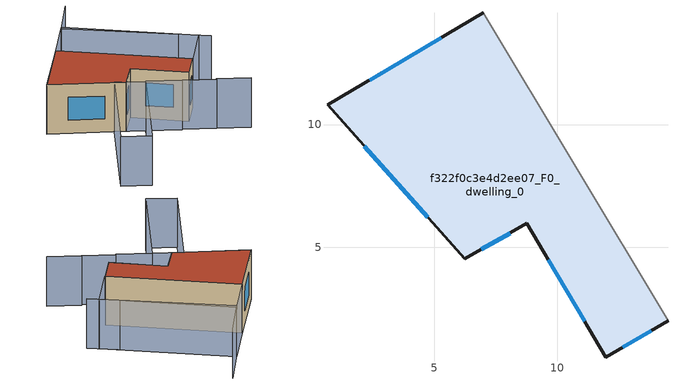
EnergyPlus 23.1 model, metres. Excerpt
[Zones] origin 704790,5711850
f322f0c3e4d2ee07_F0_dwelling_0
 floor ground (EU_floor_Construction): 6.99,14.54 14.5,2.02 11.98,0.54 8.77,5.97 6.23,4.54 0.65,10.8 z0
 wall outside (EU_wall_Construction): 6.99,14.54 0.65,10.8 6.23,4.54 8.77,5.97 11.98,0.54 14.5,2.02 z0:6
 wall adiabatic (EU_wall_Construction): 14.5,2.02 6.99,14.54 z0:6
 window (EU_Window_Construction): 6.92,4.92 8.08,5.59 / 2.16,9.11 4.73,6.23 / 5.28,13.54 2.36,11.81 / 12.66,0.94 13.82,1.62 / 9.63,4.51 11.11,2 z1.62:4.38
 roof outside (EU_roof_Construction): 14.5,2.02 6.99,14.54 0.65,10.8 6.23,4.54 8.77,5.97 11.98,0.54 z6
shading: 12.62,-2.6 15.02,-5.37 / 10.2,0.12 12.6,-2.62 / -1.01,-4.55 7.63,2.98 / 7.63,2.98 10.16,0.08 / 19.57,3.45 11.04,16.94 / 11.04,16.94 15.16,19.54 / 7.62,2.97 -1.12,-4.65 / -1.12,-4.65 -3.33,-2.12 / -3.33,-2.12 5.41,5.5 / 5.41,5.5 7.62,2.97 / 14.53,1.98 6.99,14.54 / 6.99,14.54 11.27,17.11 / 11.27,17.11 18.81,4.55 / 18.81,4.55 14.53,1.98 z0:6
[Building]
EU S2 Campaign: North Axis=0; Terrain=City; Solar Distribution=FullExterior
[Site:Location]
London: Latitude=51.5; Longitude=-0.5; Time Zone=0; Elevation=25
[SizingPeriod:WeatherFileDays]
AnnualSizingPeriod: Begin Month=1; Begin Day of Month=1; End Month=12; End Day of Month=31; Day of Week for Start Day=Monday; Use Weather File Daylight Saving Period=No; Use Weather File Rain and Snow Indicators=No
[MATERIAL]
EU_InternalMass_Material: Roughness=MediumRough; Thickness=0.1; Conductivity=1; Density=1800; Specific Heat=900; Thermal Absorptance=0.9; Solar Absorptance=0.7; Visible Absorptance=0.7
[MATERIAL:NOMASS] Roughness=MediumRough; Thermal Absorptance=0.9; Solar Absorptance=0.7; Visible Absorptance=0.7
Name | Thermal Resistance
EU_wall_NoMass | 0.555556
EU_roof_NoMass | 0.510204
EU_floor_NoMass | 1.68919
[WINDOWMATERIAL:SIMPLEGLAZINGSYSTEM]
EU_Window_SimpleGlazing: UFactor=3.96; Solar Heat Gain Coefficient=0.85; Visible Transmittance=0.85
[CONSTRUCTION]
EU_wall_Construction: EU_wall_NoMass
EU_roof_Construction: EU_roof_NoMass
EU_floor_Construction: EU_floor_NoMass
EU_InternalMass_Construction: EU_InternalMass_Material
EU_Window_Construction: EU_Window_SimpleGlazing
[ZONE]
f322f0c3e4d2ee07_F0_dwelling_0: Type=1; Multiplier=1; Ceiling Height=autocalculate; Volume=436.537; Floor Area=autocalculate; Part of Total Floor Area=Yes
[INTERNALMASS]
f322f0c3e4d2ee07_F0_dwelling_0_EU_InternalMass: Construction=EU_InternalMass_Construction; Zone or ZoneList=f322f0c3e4d2ee07_F0_dwelling_0; Surface Area=72.7561
[OTHEREQUIPMENT]
EU_Step8_InternalGain_f322f0c3e4d2ee07_F0_dwelling_0_f000: Fuel Type=Electricity; Zone or ZoneList or Space or SpaceList=f322f0c3e4d2ee07_F0_dwelling_0; Schedule=EU_Step8_GainSchedule_f322f0c3e4d2ee07_F0_dwelling_0_f000; Design Level Calculation Method=Watts/Area; Power per Zone Floor Area=1; Fraction Latent=0; Fraction Radiant=0; Fraction Lost=0; Carbon Dioxide Generation Rate=0; EndUse Subcategory=EU_Step8_InternalGains
[ZONEVENTILATION:DESIGNFLOWRATE]
EU_ConstantAir_f322f0c3e4d2ee07_F0_dwelling_0: Zone or ZoneList or Space or SpaceList=f322f0c3e4d2ee07_F0_dwelling_0; Schedule=EU_AlwaysOn; Design Flow Rate Calculation Method=AirChanges/Hour; Air Changes per Hour=0.48; Ventilation Type=Natural; Fan Pressure Rise=0; Fan Total Efficiency=1; Constant Term Coefficient=1; Temperature Term Coefficient=0; Velocity Term Coefficient=0; Velocity Squared Term Coefficient=0; Minimum Indoor Temperature=-100; Maximum Indoor Temperature=100; Delta Temperature=-100; Minimum Outdoor Temperature=-100; Maximum Outdoor Temperature=100; Maximum Wind Speed=40
[HVACTEMPLATE:THERMOSTAT]
EU_HeatOnly_f322f0c3e4d2ee07_F0_dwelling_0: Constant Heating Setpoint=20; Constant Cooling Setpoint=50
[HVACTEMPLATE:ZONE:IDEALLOADSAIRSYSTEM]
f322f0c3e4d2ee07_F0_dwelling_0: Template Thermostat=EU_HeatOnly_f322f0c3e4d2ee07_F0_dwelling_0; System Availability Schedule=EU_AlwaysOn; Maximum Heating Supply Air Temperature=50; Minimum Cooling Supply Air Temperature=13; Maximum Heating Supply Air Humidity Ratio=0.0156; Minimum Cooling Supply Air Humidity Ratio=0.0077; Heating Limit=NoLimit; Cooling Limit=NoLimit; Heating Availability Schedule=EU_AlwaysOn; Cooling Availability Schedule=EU_CoolingOff; Dehumidification Control Type=ConstantSensibleHeatRatio; Cooling Sensible Heat Ratio=0.7; Dehumidification Setpoint=60; Humidification Control Type=None; Humidification Setpoint=30; Outdoor Air Method=None; Outdoor Air Flow Rate per Person=0.00944; Outdoor Air Flow Rate per Zone Floor Area=0; Outdoor Air Flow Rate per Zone=0; Demand Controlled Ventilation Type=None; Outdoor Air Economizer Type=NoEconomizer; Heat Recovery Type=None; Sensible Heat Recovery Effectiveness=0.7; Latent Heat Recovery Effectiveness=0.65
[SIZING:ZONE]
f322f0c3e4d2ee07_F0_dwelling_0: Zone Cooling Design Supply Air Temperature Input Method=SupplyAirTemperature; Zone Cooling Design Supply Air Temperature=13; Zone Heating Design Supply Air Temperature Input Method=SupplyAirTemperature; Zone Heating Design Supply Air Temperature=50; Zone Cooling Design Supply Air Humidity Ratio=0.008; Zone Heating Design Supply Air Humidity Ratio=0.008; Cooling Design Air Flow Method=DesignDay; Cooling Design Air Flow Rate=0; Cooling Minimum Air Flow per Zone Floor Area=0.000762; Cooling Minimum Air Flow=0; Cooling Minimum Air Flow Fraction=0.2; Heating Design Air Flow Method=DesignDay; Heating Design Air Flow Rate=0; Heating Maximum Air Flow per Zone Floor Area=0.002032; Heating Maximum Air Flow=0.141576; Heating Maximum Air Flow Fraction=0.3; Account for Dedicated Outdoor Air System=No; Dedicated Outdoor Air System Control Strategy=NeutralSupplyAir; Dedicated Outdoor Air Low Setpoint Temperature for Design=autosize; Dedicated Outdoor Air High Setpoint Temperature for Design=autosize; Zone Load Sizing Method=Sensible Load Only No Latent Load; Zone Latent Cooling Design Supply Air Humidity Ratio Input Method=HumidityRatioDifference; Zone Cooling Design Supply Air Humidity Ratio Difference=0.005; Zone Latent Heating Design Supply Air Humidity Ratio Input Method=HumidityRatioDifference; Zone Humidification Design Supply Air Humidity Ratio Difference=0.005
[SCHEDULE:CONSTANT]
Name | Hourly Value
EU_AlwaysOn | 1
EU_CoolingOff | 0
[SCHEDULE:FILE]
EU_Step8_GainSchedule_f322f0c3e4d2ee07_F0_dwelling_0_f000: File=../../schedules/f322f0c3e4d2ee07/f322f0c3e4d2ee07_F0_dwelling_0_f000_gain.csv; Column Number=1; Rows to Skip at Top=0; Number of Hours of Data=8760; Column Separator=Comma; Interpolate to Timestep=No; Minutes per Item=60; Adjust Schedule for Daylight Savings=Yes
